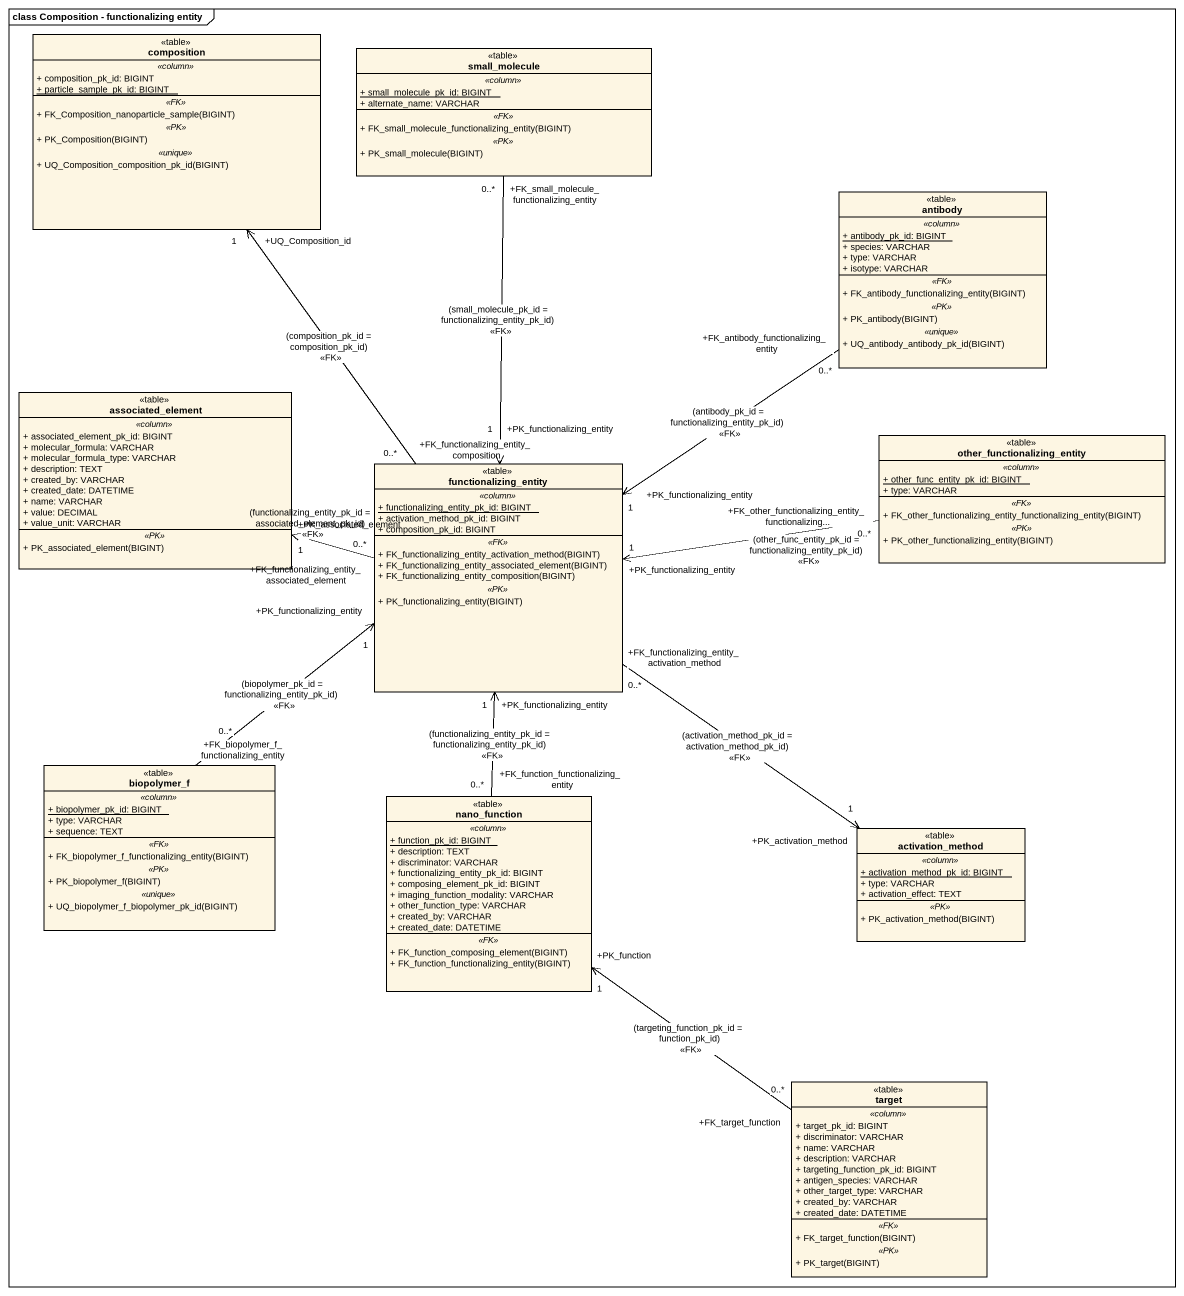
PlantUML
@startuml
mainframe class Composition - functionalizing entity
hide circle
hide empty members
skinparam classAttributeIconSize 0
class composition <<table>> {
  .. <<column>> ..
  + composition_pk_id: BIGINT
  {static} + particle_sample_pk_id: BIGINT
  .. <<FK>> ..
  + FK_Composition_nanoparticle_sample(BIGINT)
  .. <<PK>> ..
  + PK_Composition(BIGINT)
  .. <<unique>> ..
  + UQ_Composition_composition_pk_id(BIGINT)
}
class small_molecule <<table>> {
  .. <<column>> ..
  {static} + small_molecule_pk_id: BIGINT
  + alternate_name: VARCHAR
  .. <<FK>> ..
  + FK_small_molecule_functionalizing_entity(BIGINT)
  .. <<PK>> ..
  + PK_small_molecule(BIGINT)
}
class antibody <<table>> {
  .. <<column>> ..
  {static} + antibody_pk_id: BIGINT
  + species: VARCHAR
  + type: VARCHAR
  + isotype: VARCHAR
  .. <<FK>> ..
  + FK_antibody_functionalizing_entity(BIGINT)
  .. <<PK>> ..
  + PK_antibody(BIGINT)
  .. <<unique>> ..
  + UQ_antibody_antibody_pk_id(BIGINT)
}
class associated_element <<table>> {
  .. <<column>> ..
  + associated_element_pk_id: BIGINT
  + molecular_formula: VARCHAR
  + molecular_formula_type: VARCHAR
  + description: TEXT
  + created_by: VARCHAR
  + created_date: DATETIME
  + name: VARCHAR
  + value: DECIMAL
  + value_unit: VARCHAR
  .. <<PK>> ..
  + PK_associated_element(BIGINT)
}
class functionalizing_entity <<table>> {
  .. <<column>> ..
  {static} + functionalizing_entity_pk_id: BIGINT
  + activation_method_pk_id: BIGINT
  + composition_pk_id: BIGINT
  .. <<FK>> ..
  + FK_functionalizing_entity_activation_method(BIGINT)
  + FK_functionalizing_entity_associated_element(BIGINT)
  + FK_functionalizing_entity_composition(BIGINT)
  .. <<PK>> ..
  + PK_functionalizing_entity(BIGINT)
}
class other_functionalizing_entity <<table>> {
  .. <<column>> ..
  {static} + other_func_entity_pk_id: BIGINT
  + type: VARCHAR
  .. <<FK>> ..
  + FK_other_functionalizing_entity_functionalizing_entity(BIGINT)
  .. <<PK>> ..
  + PK_other_functionalizing_entity(BIGINT)
}
class biopolymer_f <<table>> {
  .. <<column>> ..
  {static} + biopolymer_pk_id: BIGINT
  + type: VARCHAR
  + sequence: TEXT
  .. <<FK>> ..
  + FK_biopolymer_f_functionalizing_entity(BIGINT)
  .. <<PK>> ..
  + PK_biopolymer_f(BIGINT)
  .. <<unique>> ..
  + UQ_biopolymer_f_biopolymer_pk_id(BIGINT)
}
class nano_function <<table>> {
  .. <<column>> ..
  {static} + function_pk_id: BIGINT
  + description: TEXT
  + discriminator: VARCHAR
  + functionalizing_entity_pk_id: BIGINT
  + composing_element_pk_id: BIGINT
  + imaging_function_modality: VARCHAR
  + other_function_type: VARCHAR
  + created_by: VARCHAR
  + created_date: DATETIME
  .. <<FK>> ..
  + FK_function_composing_element(BIGINT)
  + FK_function_functionalizing_entity(BIGINT)
}
class activation_method <<table>> {
  .. <<column>> ..
  {static} + activation_method_pk_id: BIGINT
  + type: VARCHAR
  + activation_effect: TEXT
  .. <<PK>> ..
  + PK_activation_method(BIGINT)
}
class target <<table>> {
  .. <<column>> ..
  + target_pk_id: BIGINT
  + discriminator: VARCHAR
  + name: VARCHAR
  + description: VARCHAR
  + targeting_function_pk_id: BIGINT
  + antigen_species: VARCHAR
  + other_target_type: VARCHAR
  + created_by: VARCHAR
  + created_date: DATETIME
  .. <<FK>> ..
  + FK_target_function(BIGINT)
  .. <<PK>> ..
  + PK_target(BIGINT)
}
small_molecule "+FK_small_molecule_functionalizing_entity\n0..*" --> "+PK_functionalizing_entity\n1" functionalizing_entity : (small_molecule_pk_id = functionalizing_entity_pk_id)\n<<FK>>
antibody "+FK_antibody_functionalizing_entity\n0..*" --> "+PK_functionalizing_entity\n1" functionalizing_entity : (antibody_pk_id = functionalizing_entity_pk_id)\n<<FK>>
functionalizing_entity "+FK_functionalizing_entity_composition\n0..*" -up-> "+UQ_Composition_id\n1" composition : (composition_pk_id = composition_pk_id)\n<<FK>>
functionalizing_entity "+FK_functionalizing_entity_associated_element\n0..*" -left-> "+PK_associated_element\n1" associated_element : (functionalizing_entity_pk_id = associated_element_pk_id)\n<<FK>>
functionalizing_entity "+FK_functionalizing_entity_activation_method\n0..*" --> "+PK_activation_method\n1" activation_method : (activation_method_pk_id = activation_method_pk_id)\n<<FK>>
other_functionalizing_entity "+FK_other_functionalizing_entity_functionalizing...\n0..*" -left-> "+PK_functionalizing_entity\n1" functionalizing_entity : (other_func_entity_pk_id = functionalizing_entity_pk_id)\n<<FK>>
biopolymer_f "+FK_biopolymer_f_functionalizing_entity\n0..*" -up-> "+PK_functionalizing_entity\n1" functionalizing_entity : (biopolymer_pk_id = functionalizing_entity_pk_id)\n<<FK>>
nano_function "+FK_function_functionalizing_entity\n0..*" -up-> "+PK_functionalizing_entity\n1" functionalizing_entity : (functionalizing_entity_pk_id = functionalizing_entity_pk_id)\n<<FK>>
target "+FK_target_function\n0..*" -up-> "+PK_function\n1" nano_function : (targeting_function_pk_id = function_pk_id)\n<<FK>>
@enduml
